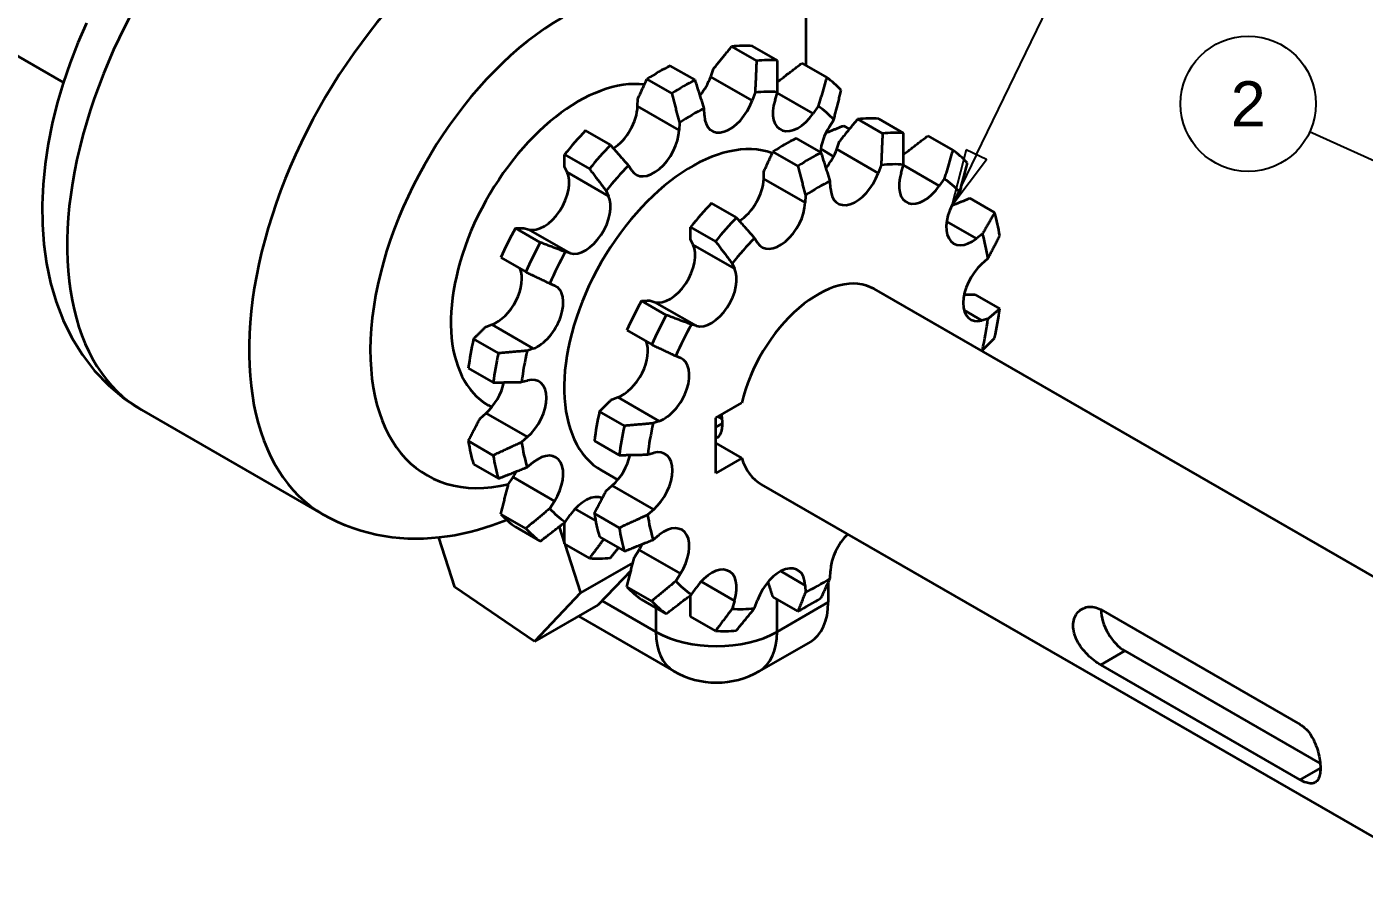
# Paper-space layout 'Intermittent Roller Sub Assy. of Washer' of a CAD drawing. Header units: millimetres. Extents: x -10 to 420, y -10 to 297.
# Drawn here: x 299.2 to 358.5, y 94.2 to 131.9 of the extents above; entities that cross this region are included whole.
import ezdxf

# ---------------------------------------------------------------- set-up
doc = ezdxf.new("R2010")
doc.units = ezdxf.units.MM
for name, color, linetype, lineweight in [('Leader Lines', 5, 'Continuous', 25), ('Tangent Edges', 7, 'Continuous', 50), ('Visible Edges', 7, 'Continuous', 50)]:
    doc.layers.add(name, color=color, linetype=linetype, lineweight=lineweight)
doc.styles.add('Text Style29', font='ARIAL.TTF')

# ---------------------------------------------------------------- blocks, each defined once
blk = doc.blocks.new('2dTransSymbol34')
at = {"color": 179}
blk.add_solid([(385.069, 120.199), (387.552, 119.618), (385.484, 121.109), (385.069, 120.199)], dxfattribs=at)
at = {"layer": 'Leader Lines', "color": 179, "linetype": 'Continuous', "lineweight": 25, "true_color": 0x262659}
for p, q in [((385.277, 120.654), (360.686, 131.854)), ((385.484, 121.109), (385.069, 120.199)), ((387.552, 119.618), (385.484, 121.109)), ((385.277, 120.654), (387.552, 119.618)), ((385.069, 120.199), (387.552, 119.618))]:
    blk.add_line(p, q, dxfattribs=at)
blk.add_lwpolyline([(385.069, 120.199), (387.552, 119.618), (385.484, 121.109), (385.069, 120.199)], dxfattribs=at)
blk.add_circle((357.967, 133.092), 3, dxfattribs=at)
at = {"layer": 'Leader Lines', "color": 18, "linetype": 'Continuous', "lineweight": 25, "true_color": 0x000000, "insert": (357.19, 132.089), "char_height": 2, "attachment_point": 7, "style": 'Text Style29'}
blk.add_mtext('2', dxfattribs=at)
blk = doc.blocks.new('2dTransSymbol35')
at = {"color": 179}
blk.add_solid([(345.474, 131.057), (344.836, 128.589), (346.374, 130.622), (345.474, 131.057)], dxfattribs=at)
at = {"layer": 'Leader Lines', "color": 179, "linetype": 'Continuous', "lineweight": 25, "true_color": 0x262659}
for p, q in [((345.924, 130.84), (357.97, 155.756)), ((345.474, 131.057), (344.836, 128.589)), ((346.374, 130.622), (345.474, 131.057)), ((345.924, 130.84), (344.836, 128.589)), ((344.836, 128.589), (346.374, 130.622))]:
    blk.add_line(p, q, dxfattribs=at)
blk.add_lwpolyline([(345.474, 131.057), (344.836, 128.589), (346.374, 130.622), (345.474, 131.057)], dxfattribs=at)
blk.add_circle((359.271, 158.447), 3, dxfattribs=at)
at = {"layer": 'Leader Lines', "color": 18, "linetype": 'Continuous', "lineweight": 25, "true_color": 0x000000, "insert": (358.495, 157.443), "char_height": 2, "attachment_point": 7, "style": 'Text Style29'}
blk.add_mtext('3', dxfattribs=at)

psp = doc.layouts.new('Intermittent Roller Sub Assy. of Washer')

# ---------------------------------------------------------------- linework, layer by layer
at = {"layer": 'Tangent Edges', "color": 179, "linetype": 'Continuous', "lineweight": 35, "true_color": 0x262659}
for p, q in [((330.462, 131.021), (331.565, 130.385)), ((332.496, 130.403), (331.393, 131.038)), ((328.845, 129.537), (327.742, 130.172)), ((329.533, 129.683), (329.662, 130.039)), ((333.574, 130.283), (334.677, 129.648)), ((326.708, 129.577), (327.811, 128.941)), ((326.296, 128.376), (326.306, 128.701)), ((331.501, 128.98), (331.372, 128.624)), ((332.384, 128.644), (332.495, 128.999)), ((329.258, 127.965), (329.247, 128.277)), ((334.302, 128.374), (334.08, 128.057)), ((328.144, 127.642), (328.134, 127.318)), ((334.78, 127.444), (334.989, 127.773)), ((335.429, 127.511), (335.688, 127.362)), ((336.048, 127.804), (337.151, 127.168)), ((338.083, 127.186), (336.98, 127.821)), ((325.092, 126.658), (323.988, 127.293)), ((334.431, 126.32), (333.328, 126.955)), ((339.161, 127.066), (340.264, 126.431)), ((332.294, 126.36), (333.397, 125.725)), ((335.12, 126.466), (335.248, 126.822)), ((323.057, 126.238), (324.16, 125.602)), ((323.169, 125.454), (323.059, 125.683)), ((326.02, 125.542), (325.891, 125.75)), ((337.087, 125.763), (336.958, 125.408)), ((337.971, 125.427), (338.081, 125.782)), ((331.882, 125.16), (331.892, 125.484)), ((339.888, 125.157), (339.666, 124.84)), ((324.897, 124.624), (325.007, 124.396)), ((334.844, 124.748), (334.834, 125.06)), ((340.367, 124.228), (340.575, 124.556)), ((330.678, 123.441), (329.575, 124.076)), ((333.731, 124.425), (333.72, 124.101)), ((321.979, 122.336), (320.876, 122.971)), ((321.252, 122.976), (321.474, 122.915)), ((328.643, 123.021), (329.746, 122.386)), ((341.578, 122.726), (341.308, 122.51)), ((328.755, 122.237), (328.645, 122.466)), ((331.606, 122.325), (331.477, 122.533)), ((320.231, 121.665), (321.334, 121.03)), ((323.312, 121.856), (323.09, 121.917)), ((341.558, 121.388), (341.824, 121.624)), ((330.483, 121.407), (330.594, 121.179)), ((322.403, 120.524), (322.611, 120.437)), ((327.565, 119.119), (326.462, 119.754)), ((326.838, 119.759), (327.06, 119.698)), ((341.246, 120.036), (342.349, 119.401)), ((319.561, 118.598), (319.832, 118.695)), ((328.898, 118.639), (328.676, 118.701)), ((341.824, 118.951), (341.558, 118.881)), ((320.124, 117.427), (319.021, 118.062)), ((325.817, 118.448), (326.92, 117.813)), ((321.67, 117.636), (321.4, 117.539)), ((341.52, 117.546), (341.578, 117.567)), ((327.989, 117.307), (328.198, 117.22)), ((318.791, 116.764), (319.894, 116.129)), ((321.154, 116.154), (321.42, 116.225)), ((325.147, 115.381), (325.418, 115.478)), ((304.311, 114.914), (312.372, 110.272)), ((319.316, 114.541), (319.582, 114.777)), ((325.71, 114.21), (324.607, 114.845)), ((327.257, 114.419), (326.986, 114.322)), ((319.894, 112.903), (318.791, 113.539)), ((321.42, 113.718), (321.154, 113.482)), ((324.377, 113.547), (325.48, 112.912)), ((326.74, 112.938), (327.007, 113.008)), ((319.021, 112.506), (320.124, 111.87)), ((321.4, 112.38), (321.67, 112.595)), ((320.564, 111.609), (320.773, 111.937)), ((324.902, 111.324), (325.168, 111.56)), ((322.611, 110.878), (322.403, 110.55)), ((321.334, 109.662), (320.231, 110.297)), ((323.09, 109.949), (323.312, 110.266)), ((325.48, 109.687), (324.377, 110.322)), ((327.007, 110.501), (326.74, 110.265)), ((320.876, 109.733), (321.979, 109.098)), ((324.607, 109.289), (325.71, 108.654)), ((326.986, 109.163), (327.257, 109.379)), ((324.16, 108.343), (323.057, 108.978)), ((326.15, 108.392), (326.359, 108.72)), ((328.198, 107.661), (327.989, 107.333)), ((334.834, 107.464), (334.844, 107.788)), ((326.92, 106.445), (325.817, 107.08)), ((328.676, 106.732), (328.898, 107.049)), ((333.72, 107.141), (333.731, 106.829)), ((334.742, 107.264), (334.742, 106.389)), ((326.462, 106.516), (327.565, 105.881)), ((330.594, 106.462), (330.483, 106.107)), ((331.477, 106.126), (331.606, 106.481)), ((333.397, 105.992), (332.294, 106.628)), ((323.673, 105.772), (327.896, 103.34)), ((329.746, 105.126), (328.643, 105.761)), ((333.951, 104.643), (331.688, 103.34)), ((347.894, 104.233), (356.547, 99.25)), ((355.658, 98.524), (346.819, 103.614))]:
    psp.add_line(p, q, dxfattribs=at).dxf.unprotected_set("ltscale", 0)
at = {"layer": 'Tangent Edges', "color": 179, "linetype": 'Continuous', "lineweight": 35, "true_color": 0x1a1a3e}
for p, q in [((331.372, 128.624), (329.533, 129.683)), ((334.08, 128.057), (332.487, 128.974)), ((328.134, 127.318), (326.296, 128.376)), ((334.982, 126.153), (334.409, 126.483)), ((336.958, 125.408), (335.12, 126.466)), ((339.666, 124.84), (338.073, 125.757)), ((325.007, 124.396), (323.169, 125.454)), ((333.72, 124.101), (331.882, 125.16)), ((323.312, 121.856), (321.474, 122.915)), ((341.308, 122.51), (339.995, 123.266)), ((330.594, 121.179), (328.755, 122.237)), ((328.898, 118.639), (327.06, 119.698)), ((341.558, 118.881), (340.765, 119.337)), ((321.67, 117.636), (319.832, 118.695)), ((327.257, 114.419), (325.418, 115.478)), ((321.42, 113.718), (319.582, 114.777)), ((329.757, 114.148), (330.039, 114.311)), ((322.611, 110.878), (320.773, 111.937)), ((327.007, 110.501), (325.168, 111.56)), ((324.431, 110.011), (323.526, 110.532)), ((328.198, 107.661), (326.359, 108.72)), ((330.594, 106.462), (329.112, 107.315)), ((333.72, 107.141), (332.636, 107.765)), ((327.105, 105.086), (324.721, 106.459)), ((327.105, 106.146), (327.105, 105.086)), ((332.479, 105.086), (332.479, 106.521)), ((334.742, 106.389), (332.479, 105.086)), ((346.819, 103.614), (347.894, 104.233)), ((355.658, 98.524), (356.556, 99.041))]:
    psp.add_line(p, q, dxfattribs=at).dxf.unprotected_set("ltscale", 0)
at = {"layer": 'Tangent Edges', "color": 179, "linetype": 'Continuous', "lineweight": 35, "true_color": 0x262659}
for points in [[(301.872, 132.052), (301.49, 131.178), (301.146, 130.294), (300.84, 129.403), (300.574, 128.506), (300.35, 127.606), (300.169, 126.706), (300.033, 125.807), (299.943, 124.911), (299.902, 124.021), (299.912, 123.137), (299.975, 122.262), (300.095, 121.398), (300.275, 120.546), (300.52, 119.711), (300.834, 118.897), (301.222, 118.109), (301.686, 117.355), (302.23, 116.647), (302.854, 115.996), (303.55, 115.414), (304.311, 114.914)], [(329.662, 130.039), (329.694, 130.078), (329.725, 130.117), (329.757, 130.156), (329.789, 130.195), (329.821, 130.234), (329.854, 130.274), (329.886, 130.314), (329.919, 130.354), (329.951, 130.394), (329.984, 130.434), (330.017, 130.475), (330.051, 130.516), (330.084, 130.557), (330.117, 130.598), (330.151, 130.639), (330.185, 130.681), (330.219, 130.723), (330.253, 130.765), (330.288, 130.807), (330.322, 130.849), (330.357, 130.892), (330.392, 130.934), (330.427, 130.977), (330.462, 131.021)], [(331.565, 130.385), (331.562, 130.323), (331.559, 130.262), (331.556, 130.201), (331.554, 130.14), (331.551, 130.079), (331.548, 130.019), (331.545, 129.959), (331.543, 129.899), (331.54, 129.839), (331.537, 129.78), (331.535, 129.721), (331.532, 129.663), (331.529, 129.604), (331.527, 129.546), (331.524, 129.488), (331.521, 129.431), (331.519, 129.374), (331.516, 129.317), (331.514, 129.26), (331.511, 129.203), (331.508, 129.147), (331.506, 129.091), (331.503, 129.036), (331.501, 128.98)], [(332.495, 128.999), (332.495, 129.055), (332.495, 129.11), (332.495, 129.166), (332.495, 129.222), (332.495, 129.279), (332.495, 129.335), (332.495, 129.392), (332.495, 129.45), (332.495, 129.507), (332.495, 129.565), (332.495, 129.623), (332.496, 129.681), (332.496, 129.74), (332.496, 129.799), (332.496, 129.858), (332.496, 129.917), (332.496, 129.977), (332.496, 130.037), (332.496, 130.097), (332.496, 130.158), (332.496, 130.219), (332.496, 130.28), (332.496, 130.341), (332.496, 130.403)], [(332.495, 129.457), (332.538, 129.49), (332.581, 129.522), (332.624, 129.555), (332.667, 129.589), (332.71, 129.622), (332.754, 129.655), (332.798, 129.689), (332.842, 129.722), (332.886, 129.756), (332.93, 129.79), (332.975, 129.824), (333.02, 129.859), (333.065, 129.893), (333.11, 129.928), (333.156, 129.963), (333.201, 129.998), (333.247, 130.033), (333.293, 130.068), (333.34, 130.104), (333.386, 130.139), (333.433, 130.175), (333.48, 130.211), (333.527, 130.247), (333.574, 130.283)], [(326.306, 128.701), (326.322, 128.735), (326.338, 128.77), (326.354, 128.805), (326.37, 128.84), (326.386, 128.875), (326.402, 128.911), (326.418, 128.946), (326.435, 128.982), (326.451, 129.018), (326.468, 129.054), (326.485, 129.09), (326.501, 129.126), (326.518, 129.163), (326.535, 129.2), (326.552, 129.236), (326.569, 129.274), (326.586, 129.311), (326.603, 129.348), (326.62, 129.386), (326.638, 129.424), (326.655, 129.462), (326.673, 129.5), (326.69, 129.538), (326.708, 129.577)], [(329.247, 128.277), (329.232, 128.327), (329.216, 128.377), (329.2, 128.427), (329.184, 128.477), (329.167, 128.528), (329.151, 128.579), (329.135, 128.63), (329.118, 128.681), (329.102, 128.733), (329.085, 128.785), (329.069, 128.837), (329.052, 128.889), (329.035, 128.942), (329.018, 128.994), (329.002, 129.048), (328.984, 129.101), (328.967, 129.154), (328.95, 129.208), (328.933, 129.262), (328.916, 129.317), (328.898, 129.371), (328.881, 129.426), (328.863, 129.481), (328.845, 129.537)], [(334.677, 129.648), (334.661, 129.592), (334.644, 129.536), (334.628, 129.481), (334.612, 129.425), (334.596, 129.37), (334.579, 129.316), (334.563, 129.261), (334.547, 129.207), (334.532, 129.153), (334.516, 129.099), (334.5, 129.046), (334.484, 128.993), (334.469, 128.94), (334.453, 128.887), (334.438, 128.835), (334.422, 128.782), (334.407, 128.731), (334.392, 128.679), (334.376, 128.627), (334.361, 128.576), (334.346, 128.525), (334.331, 128.474), (334.316, 128.424), (334.302, 128.374)], [(327.811, 128.941), (327.826, 128.884), (327.84, 128.827), (327.855, 128.771), (327.869, 128.714), (327.884, 128.658), (327.898, 128.602), (327.912, 128.547), (327.927, 128.492), (327.941, 128.437), (327.955, 128.382), (327.969, 128.327), (327.983, 128.273), (327.996, 128.219), (328.01, 128.166), (328.024, 128.112), (328.038, 128.059), (328.051, 128.006), (328.065, 127.953), (328.078, 127.901), (328.091, 127.848), (328.105, 127.797), (328.118, 127.745), (328.131, 127.693), (328.144, 127.642)], [(334.989, 127.773), (335.002, 127.824), (335.016, 127.876), (335.029, 127.929), (335.042, 127.981), (335.056, 128.034), (335.069, 128.087), (335.083, 128.14), (335.096, 128.193), (335.11, 128.247), (335.123, 128.301), (335.137, 128.355), (335.151, 128.41), (335.165, 128.465), (335.179, 128.52), (335.193, 128.575), (335.207, 128.631), (335.221, 128.686), (335.235, 128.742), (335.25, 128.799), (335.264, 128.855), (335.278, 128.912), (335.293, 128.969), (335.308, 129.027), (335.322, 129.085)], [(334.64, 127.195), (334.671, 127.208), (334.703, 127.221), (334.735, 127.234), (334.767, 127.247), (334.8, 127.259), (334.832, 127.272), (334.864, 127.285), (334.897, 127.298), (334.929, 127.311), (334.962, 127.324), (334.995, 127.337), (335.028, 127.351), (335.061, 127.364), (335.094, 127.377), (335.127, 127.39), (335.16, 127.403), (335.193, 127.417), (335.227, 127.43), (335.26, 127.443), (335.294, 127.457), (335.328, 127.47), (335.361, 127.484), (335.395, 127.497), (335.429, 127.511)], [(335.248, 126.822), (335.28, 126.861), (335.312, 126.9), (335.343, 126.939), (335.375, 126.978), (335.408, 127.018), (335.44, 127.057), (335.472, 127.097), (335.505, 127.137), (335.538, 127.177), (335.57, 127.218), (335.604, 127.258), (335.637, 127.299), (335.67, 127.34), (335.704, 127.381), (335.737, 127.422), (335.771, 127.464), (335.805, 127.506), (335.839, 127.548), (335.874, 127.59), (335.908, 127.632), (335.943, 127.675), (335.978, 127.718), (336.013, 127.761), (336.048, 127.804)], [(337.151, 127.168), (337.148, 127.107), (337.145, 127.045), (337.143, 126.984), (337.14, 126.923), (337.137, 126.862), (337.134, 126.802), (337.132, 126.742), (337.129, 126.682), (337.126, 126.623), (337.123, 126.563), (337.121, 126.505), (337.118, 126.446), (337.115, 126.388), (337.113, 126.329), (337.11, 126.272), (337.108, 126.214), (337.105, 126.157), (337.102, 126.1), (337.1, 126.043), (337.097, 125.987), (337.095, 125.93), (337.092, 125.874), (337.089, 125.819), (337.087, 125.763)], [(338.081, 125.782), (338.081, 125.838), (338.081, 125.893), (338.081, 125.949), (338.081, 126.005), (338.081, 126.062), (338.081, 126.118), (338.081, 126.175), (338.081, 126.233), (338.081, 126.29), (338.082, 126.348), (338.082, 126.406), (338.082, 126.464), (338.082, 126.523), (338.082, 126.582), (338.082, 126.641), (338.082, 126.7), (338.082, 126.76), (338.082, 126.82), (338.082, 126.88), (338.082, 126.941), (338.082, 127.002), (338.082, 127.063), (338.083, 127.124), (338.083, 127.186)], [(338.081, 126.24), (338.124, 126.273), (338.167, 126.306), (338.21, 126.339), (338.253, 126.372), (338.297, 126.405), (338.34, 126.438), (338.384, 126.472), (338.428, 126.506), (338.472, 126.539), (338.517, 126.573), (338.561, 126.608), (338.606, 126.642), (338.651, 126.676), (338.696, 126.711), (338.742, 126.746), (338.787, 126.781), (338.833, 126.816), (338.879, 126.851), (338.926, 126.887), (338.972, 126.922), (339.019, 126.958), (339.066, 126.994), (339.113, 127.03), (339.161, 127.066)], [(325.891, 125.75), (325.86, 125.786), (325.828, 125.822), (325.796, 125.858), (325.764, 125.894), (325.732, 125.931), (325.7, 125.967), (325.667, 126.004), (325.635, 126.041), (325.602, 126.078), (325.569, 126.116), (325.536, 126.153), (325.503, 126.191), (325.469, 126.229), (325.436, 126.267), (325.402, 126.305), (325.368, 126.343), (325.334, 126.382), (325.3, 126.421), (325.266, 126.46), (325.231, 126.499), (325.197, 126.538), (325.162, 126.578), (325.127, 126.618), (325.092, 126.658)], [(331.892, 125.484), (331.908, 125.518), (331.924, 125.553), (331.94, 125.588), (331.956, 125.623), (331.972, 125.658), (331.988, 125.694), (332.005, 125.729), (332.021, 125.765), (332.038, 125.801), (332.054, 125.837), (332.071, 125.873), (332.087, 125.909), (332.104, 125.946), (332.121, 125.983), (332.138, 126.02), (332.155, 126.057), (332.172, 126.094), (332.189, 126.131), (332.207, 126.169), (332.224, 126.207), (332.241, 126.245), (332.259, 126.283), (332.277, 126.321), (332.294, 126.36)], [(334.834, 125.06), (334.818, 125.11), (334.802, 125.16), (334.786, 125.21), (334.77, 125.261), (334.754, 125.311), (334.737, 125.362), (334.721, 125.413), (334.705, 125.464), (334.688, 125.516), (334.672, 125.568), (334.655, 125.62), (334.638, 125.672), (334.621, 125.725), (334.605, 125.778), (334.588, 125.831), (334.571, 125.884), (334.554, 125.938), (334.536, 125.991), (334.519, 126.046), (334.502, 126.1), (334.484, 126.155), (334.467, 126.209), (334.449, 126.265), (334.431, 126.32)], [(340.264, 126.431), (340.247, 126.375), (340.231, 126.319), (340.214, 126.264), (340.198, 126.209), (340.182, 126.154), (340.166, 126.099), (340.15, 126.044), (340.134, 125.99), (340.118, 125.936), (340.102, 125.882), (340.086, 125.829), (340.07, 125.776), (340.055, 125.723), (340.039, 125.67), (340.024, 125.618), (340.008, 125.566), (339.993, 125.514), (339.978, 125.462), (339.963, 125.411), (339.947, 125.359), (339.932, 125.308), (339.917, 125.258), (339.903, 125.207), (339.888, 125.157)], [(323.059, 125.683), (323.059, 125.705), (323.059, 125.727), (323.059, 125.749), (323.058, 125.771), (323.058, 125.793), (323.058, 125.816), (323.058, 125.838), (323.058, 125.861), (323.058, 125.884), (323.058, 125.906), (323.058, 125.929), (323.058, 125.952), (323.058, 125.976), (323.058, 125.999), (323.058, 126.022), (323.057, 126.046), (323.057, 126.069), (323.057, 126.093), (323.057, 126.117), (323.057, 126.141), (323.057, 126.165), (323.057, 126.189), (323.057, 126.213), (323.057, 126.238)], [(333.397, 125.725), (333.412, 125.667), (333.427, 125.611), (333.441, 125.554), (333.456, 125.498), (333.47, 125.441), (333.484, 125.386), (333.499, 125.33), (333.513, 125.275), (333.527, 125.22), (333.541, 125.165), (333.555, 125.111), (333.569, 125.056), (333.583, 125.002), (333.596, 124.949), (333.61, 124.895), (333.624, 124.842), (333.637, 124.789), (333.651, 124.736), (333.664, 124.684), (333.678, 124.632), (333.691, 124.58), (333.704, 124.528), (333.717, 124.476), (333.731, 124.425)], [(340.575, 124.556), (340.589, 124.607), (340.602, 124.659), (340.615, 124.712), (340.628, 124.764), (340.642, 124.817), (340.655, 124.87), (340.669, 124.923), (340.682, 124.977), (340.696, 125.03), (340.71, 125.084), (340.723, 125.139), (340.737, 125.193), (340.751, 125.248), (340.765, 125.303), (340.779, 125.358), (340.793, 125.414), (340.807, 125.469), (340.822, 125.526), (340.836, 125.582), (340.85, 125.639), (340.865, 125.695), (340.879, 125.753), (340.894, 125.81), (340.908, 125.868)], [(324.16, 125.602), (324.192, 125.559), (324.225, 125.517), (324.257, 125.474), (324.289, 125.431), (324.321, 125.389), (324.352, 125.347), (324.384, 125.305), (324.415, 125.264), (324.446, 125.222), (324.477, 125.181), (324.508, 125.14), (324.539, 125.099), (324.57, 125.059), (324.6, 125.018), (324.631, 124.978), (324.661, 124.938), (324.691, 124.898), (324.721, 124.858), (324.75, 124.819), (324.78, 124.78), (324.81, 124.74), (324.839, 124.701), (324.868, 124.663), (324.897, 124.624)], [(331.477, 122.533), (331.446, 122.569), (331.414, 122.605), (331.382, 122.641), (331.35, 122.677), (331.318, 122.714), (331.286, 122.75), (331.253, 122.787), (331.221, 122.824), (331.188, 122.861), (331.155, 122.899), (331.122, 122.936), (331.089, 122.974), (331.056, 123.012), (331.022, 123.05), (330.988, 123.088), (330.954, 123.127), (330.92, 123.165), (330.886, 123.204), (330.852, 123.243), (330.817, 123.282), (330.783, 123.321), (330.748, 123.361), (330.713, 123.401), (330.678, 123.441)], [(320.876, 122.971), (320.892, 122.971), (320.909, 122.971), (320.925, 122.971), (320.942, 122.972), (320.958, 122.972), (320.974, 122.972), (320.99, 122.972), (321.006, 122.973), (321.022, 122.973), (321.038, 122.973), (321.053, 122.973), (321.069, 122.974), (321.085, 122.974), (321.1, 122.974), (321.116, 122.974), (321.131, 122.974), (321.146, 122.975), (321.162, 122.975), (321.177, 122.975), (321.192, 122.975), (321.207, 122.976), (321.222, 122.976), (321.237, 122.976), (321.252, 122.976)], [(328.645, 122.466), (328.645, 122.488), (328.645, 122.51), (328.645, 122.532), (328.645, 122.554), (328.645, 122.576), (328.644, 122.599), (328.644, 122.621), (328.644, 122.644), (328.644, 122.667), (328.644, 122.69), (328.644, 122.712), (328.644, 122.736), (328.644, 122.759), (328.644, 122.782), (328.644, 122.805), (328.644, 122.829), (328.644, 122.852), (328.643, 122.876), (328.643, 122.9), (328.643, 122.924), (328.643, 122.948), (328.643, 122.972), (328.643, 122.996), (328.643, 123.021)], [(323.09, 121.917), (323.046, 121.934), (323.002, 121.951), (322.958, 121.967), (322.914, 121.984), (322.869, 122.001), (322.824, 122.018), (322.779, 122.035), (322.734, 122.052), (322.688, 122.069), (322.643, 122.086), (322.597, 122.103), (322.55, 122.121), (322.504, 122.138), (322.458, 122.156), (322.411, 122.173), (322.364, 122.191), (322.316, 122.209), (322.269, 122.226), (322.221, 122.244), (322.173, 122.262), (322.125, 122.281), (322.077, 122.299), (322.028, 122.317), (321.979, 122.336)], [(329.746, 122.386), (329.779, 122.343), (329.811, 122.3), (329.843, 122.257), (329.875, 122.215), (329.907, 122.172), (329.938, 122.13), (329.97, 122.089), (330.001, 122.047), (330.033, 122.006), (330.064, 121.964), (330.095, 121.923), (330.125, 121.882), (330.156, 121.842), (330.186, 121.801), (330.217, 121.761), (330.247, 121.721), (330.277, 121.681), (330.307, 121.642), (330.337, 121.602), (330.366, 121.563), (330.396, 121.524), (330.425, 121.485), (330.454, 121.446), (330.483, 121.407)], [(341.824, 121.624), (341.844, 121.663), (341.865, 121.703), (341.886, 121.743), (341.907, 121.783), (341.928, 121.823), (341.95, 121.864), (341.971, 121.904), (341.992, 121.945), (342.014, 121.986), (342.035, 122.027), (342.057, 122.069), (342.079, 122.11), (342.101, 122.152), (342.123, 122.194), (342.145, 122.237), (342.167, 122.279), (342.189, 122.322), (342.212, 122.364), (342.234, 122.408), (342.257, 122.451), (342.28, 122.494), (342.303, 122.538), (342.326, 122.582), (342.349, 122.626)], [(321.334, 121.03), (321.381, 121.007), (321.428, 120.985), (321.475, 120.963), (321.521, 120.941), (321.567, 120.919), (321.613, 120.898), (321.659, 120.876), (321.704, 120.855), (321.749, 120.833), (321.794, 120.812), (321.839, 120.791), (321.884, 120.77), (321.928, 120.749), (321.972, 120.728), (322.016, 120.707), (322.06, 120.686), (322.103, 120.666), (322.147, 120.645), (322.19, 120.625), (322.233, 120.605), (322.276, 120.584), (322.318, 120.564), (322.36, 120.544), (322.403, 120.524)], [(326.462, 119.754), (326.479, 119.754), (326.495, 119.754), (326.511, 119.755), (326.528, 119.755), (326.544, 119.755), (326.56, 119.755), (326.576, 119.756), (326.592, 119.756), (326.608, 119.756), (326.624, 119.756), (326.64, 119.757), (326.655, 119.757), (326.671, 119.757), (326.686, 119.757), (326.702, 119.757), (326.717, 119.758), (326.733, 119.758), (326.748, 119.758), (326.763, 119.758), (326.778, 119.759), (326.793, 119.759), (326.808, 119.759), (326.823, 119.759), (326.838, 119.759)], [(340.767, 120.026), (340.786, 120.026), (340.806, 120.027), (340.825, 120.027), (340.845, 120.028), (340.865, 120.028), (340.884, 120.029), (340.904, 120.029), (340.924, 120.029), (340.944, 120.03), (340.964, 120.03), (340.984, 120.031), (341.004, 120.031), (341.024, 120.031), (341.044, 120.032), (341.064, 120.032), (341.084, 120.033), (341.104, 120.033), (341.124, 120.033), (341.144, 120.034), (341.164, 120.034), (341.185, 120.035), (341.205, 120.035), (341.225, 120.035), (341.246, 120.036)], [(342.349, 119.401), (342.326, 119.381), (342.303, 119.361), (342.28, 119.342), (342.257, 119.322), (342.234, 119.303), (342.212, 119.283), (342.189, 119.264), (342.167, 119.245), (342.145, 119.226), (342.123, 119.207), (342.101, 119.188), (342.079, 119.17), (342.057, 119.151), (342.035, 119.132), (342.014, 119.114), (341.992, 119.095), (341.971, 119.077), (341.95, 119.059), (341.928, 119.041), (341.907, 119.023), (341.886, 119.005), (341.865, 118.987), (341.844, 118.969), (341.824, 118.951)], [(319.021, 118.062), (319.045, 118.086), (319.068, 118.109), (319.092, 118.132), (319.115, 118.156), (319.139, 118.179), (319.162, 118.202), (319.185, 118.225), (319.208, 118.247), (319.231, 118.27), (319.253, 118.293), (319.276, 118.315), (319.299, 118.338), (319.321, 118.36), (319.343, 118.382), (319.366, 118.404), (319.388, 118.426), (319.41, 118.448), (319.432, 118.47), (319.454, 118.491), (319.475, 118.513), (319.497, 118.534), (319.518, 118.556), (319.54, 118.577), (319.561, 118.598)], [(328.676, 118.701), (328.633, 118.717), (328.589, 118.734), (328.544, 118.75), (328.5, 118.767), (328.455, 118.784), (328.41, 118.801), (328.365, 118.818), (328.32, 118.835), (328.274, 118.852), (328.229, 118.869), (328.183, 118.886), (328.137, 118.904), (328.09, 118.921), (328.044, 118.939), (327.997, 118.956), (327.95, 118.974), (327.903, 118.992), (327.855, 119.01), (327.807, 119.028), (327.759, 119.046), (327.711, 119.064), (327.663, 119.082), (327.614, 119.1), (327.565, 119.119)], [(341.578, 117.567), (341.6, 117.588), (341.621, 117.609), (341.643, 117.63), (341.664, 117.652), (341.686, 117.673), (341.708, 117.695), (341.73, 117.717), (341.752, 117.739), (341.774, 117.76), (341.796, 117.783), (341.818, 117.805), (341.841, 117.827), (341.863, 117.849), (341.886, 117.872), (341.909, 117.894), (341.932, 117.917), (341.955, 117.94), (341.978, 117.963), (342.001, 117.986), (342.024, 118.009), (342.048, 118.032), (342.071, 118.056), (342.095, 118.079), (342.119, 118.103)], [(321.4, 117.539), (321.349, 117.535), (321.299, 117.53), (321.248, 117.526), (321.197, 117.521), (321.146, 117.517), (321.094, 117.512), (321.042, 117.508), (320.99, 117.503), (320.938, 117.499), (320.886, 117.494), (320.833, 117.489), (320.78, 117.485), (320.727, 117.48), (320.673, 117.475), (320.62, 117.47), (320.566, 117.466), (320.511, 117.461), (320.457, 117.456), (320.402, 117.451), (320.347, 117.446), (320.292, 117.441), (320.236, 117.437), (320.18, 117.432), (320.124, 117.427)], [(326.92, 117.813), (326.967, 117.791), (327.014, 117.768), (327.061, 117.746), (327.107, 117.724), (327.153, 117.703), (327.199, 117.681), (327.245, 117.659), (327.29, 117.638), (327.335, 117.616), (327.38, 117.595), (327.425, 117.574), (327.47, 117.553), (327.514, 117.532), (327.558, 117.511), (327.602, 117.49), (327.646, 117.47), (327.69, 117.449), (327.733, 117.428), (327.776, 117.408), (327.819, 117.388), (327.862, 117.368), (327.904, 117.347), (327.947, 117.327), (327.989, 117.307)], [(319.894, 116.129), (319.949, 116.13), (320.005, 116.131), (320.059, 116.132), (320.114, 116.133), (320.169, 116.134), (320.223, 116.135), (320.277, 116.137), (320.33, 116.138), (320.383, 116.139), (320.437, 116.14), (320.489, 116.141), (320.542, 116.142), (320.594, 116.143), (320.646, 116.144), (320.698, 116.145), (320.75, 116.146), (320.801, 116.147), (320.852, 116.148), (320.903, 116.149), (320.954, 116.15), (321.004, 116.151), (321.055, 116.152), (321.105, 116.153), (321.154, 116.154)], [(324.607, 114.845), (324.631, 114.869), (324.654, 114.892), (324.678, 114.916), (324.701, 114.939), (324.725, 114.962), (324.748, 114.985), (324.771, 115.008), (324.794, 115.031), (324.817, 115.053), (324.84, 115.076), (324.862, 115.098), (324.885, 115.121), (324.907, 115.143), (324.93, 115.165), (324.952, 115.187), (324.974, 115.209), (324.996, 115.231), (325.018, 115.253), (325.04, 115.274), (325.061, 115.296), (325.083, 115.317), (325.105, 115.339), (325.126, 115.36), (325.147, 115.381)], [(318.791, 113.539), (318.814, 113.583), (318.837, 113.627), (318.86, 113.67), (318.882, 113.714), (318.905, 113.757), (318.928, 113.8), (318.95, 113.843), (318.972, 113.886), (318.995, 113.928), (319.017, 113.97), (319.039, 114.012), (319.061, 114.054), (319.082, 114.096), (319.104, 114.137), (319.126, 114.178), (319.147, 114.219), (319.169, 114.26), (319.19, 114.301), (319.211, 114.341), (319.232, 114.382), (319.253, 114.422), (319.274, 114.462), (319.295, 114.501), (319.316, 114.541)], [(330.007, 114.709), (330.009, 114.691), (330.012, 114.674), (330.014, 114.656), (330.017, 114.639), (330.019, 114.622), (330.021, 114.604), (330.023, 114.587), (330.025, 114.57), (330.027, 114.553), (330.028, 114.537), (330.03, 114.52), (330.031, 114.503), (330.033, 114.487), (330.034, 114.471), (330.035, 114.454), (330.036, 114.438), (330.037, 114.423), (330.037, 114.407), (330.038, 114.391), (330.039, 114.376), (330.039, 114.361), (330.039, 114.345), (330.039, 114.33), (330.039, 114.316)], [(326.986, 114.322), (326.936, 114.318), (326.885, 114.314), (326.834, 114.309), (326.783, 114.305), (326.732, 114.3), (326.68, 114.295), (326.629, 114.291), (326.577, 114.286), (326.524, 114.282), (326.472, 114.277), (326.419, 114.272), (326.366, 114.268), (326.313, 114.263), (326.259, 114.258), (326.206, 114.254), (326.152, 114.249), (326.097, 114.244), (326.043, 114.239), (325.988, 114.234), (325.933, 114.23), (325.878, 114.225), (325.822, 114.22), (325.766, 114.215), (325.71, 114.21)], [(321.154, 113.482), (321.105, 113.459), (321.055, 113.437), (321.004, 113.413), (320.954, 113.39), (320.903, 113.367), (320.852, 113.344), (320.801, 113.32), (320.75, 113.297), (320.698, 113.273), (320.646, 113.249), (320.594, 113.225), (320.542, 113.201), (320.489, 113.177), (320.437, 113.153), (320.383, 113.128), (320.33, 113.104), (320.277, 113.079), (320.223, 113.054), (320.169, 113.03), (320.114, 113.005), (320.059, 112.979), (320.005, 112.954), (319.949, 112.929), (319.894, 112.903)], [(325.48, 112.912), (325.535, 112.913), (325.591, 112.914), (325.646, 112.915), (325.7, 112.916), (325.755, 112.917), (325.809, 112.919), (325.863, 112.92), (325.916, 112.921), (325.97, 112.922), (326.023, 112.923), (326.076, 112.924), (326.128, 112.925), (326.181, 112.926), (326.233, 112.927), (326.284, 112.928), (326.336, 112.929), (326.387, 112.93), (326.439, 112.931), (326.489, 112.932), (326.54, 112.934), (326.591, 112.935), (326.641, 112.936), (326.691, 112.937), (326.74, 112.938)], [(320.124, 111.87), (320.18, 111.893), (320.236, 111.915), (320.292, 111.937), (320.347, 111.959), (320.402, 111.981), (320.457, 112.003), (320.511, 112.025), (320.566, 112.047), (320.62, 112.068), (320.673, 112.09), (320.727, 112.111), (320.78, 112.133), (320.833, 112.154), (320.886, 112.175), (320.938, 112.196), (320.99, 112.217), (321.042, 112.237), (321.094, 112.258), (321.146, 112.279), (321.197, 112.299), (321.248, 112.32), (321.299, 112.34), (321.349, 112.36), (321.4, 112.38)], [(320.231, 110.297), (320.246, 110.354), (320.26, 110.412), (320.275, 110.469), (320.289, 110.526), (320.304, 110.583), (320.318, 110.639), (320.332, 110.695), (320.346, 110.751), (320.36, 110.806), (320.374, 110.862), (320.388, 110.917), (320.402, 110.972), (320.416, 111.026), (320.43, 111.08), (320.444, 111.134), (320.457, 111.188), (320.471, 111.241), (320.484, 111.295), (320.498, 111.348), (320.511, 111.4), (320.524, 111.453), (320.538, 111.505), (320.551, 111.557), (320.564, 111.609)], [(324.377, 110.322), (324.4, 110.366), (324.423, 110.41), (324.446, 110.453), (324.469, 110.497), (324.491, 110.54), (324.514, 110.583), (324.536, 110.626), (324.559, 110.669), (324.581, 110.711), (324.603, 110.753), (324.625, 110.795), (324.647, 110.837), (324.669, 110.879), (324.69, 110.92), (324.712, 110.962), (324.733, 111.003), (324.755, 111.043), (324.776, 111.084), (324.797, 111.125), (324.818, 111.165), (324.839, 111.205), (324.86, 111.245), (324.881, 111.285), (324.902, 111.324)], [(320.497, 110.036), (320.176, 109.91), (319.852, 109.793), (319.525, 109.685), (319.195, 109.588), (318.862, 109.5), (318.526, 109.423), (318.188, 109.356), (317.847, 109.301), (317.504, 109.257), (317.158, 109.226), (316.811, 109.207), (316.462, 109.201), (316.112, 109.209), (315.762, 109.23), (315.411, 109.266), (315.06, 109.317), (314.711, 109.382), (314.364, 109.463), (314.02, 109.559), (313.679, 109.671), (313.343, 109.799), (313.013, 109.941), (312.688, 110.099), (312.372, 110.272)], [(322.403, 110.55), (322.36, 110.515), (322.318, 110.48), (322.276, 110.444), (322.233, 110.409), (322.19, 110.373), (322.147, 110.337), (322.103, 110.301), (322.06, 110.265), (322.016, 110.229), (321.972, 110.192), (321.928, 110.155), (321.884, 110.118), (321.839, 110.081), (321.794, 110.044), (321.749, 110.007), (321.704, 109.969), (321.659, 109.931), (321.613, 109.893), (321.567, 109.855), (321.521, 109.817), (321.475, 109.778), (321.428, 109.74), (321.381, 109.701), (321.334, 109.662)], [(326.74, 110.265), (326.691, 110.243), (326.641, 110.22), (326.591, 110.197), (326.54, 110.173), (326.489, 110.15), (326.439, 110.127), (326.387, 110.103), (326.336, 110.08), (326.284, 110.056), (326.233, 110.032), (326.181, 110.008), (326.128, 109.984), (326.076, 109.96), (326.023, 109.936), (325.97, 109.911), (325.916, 109.887), (325.863, 109.862), (325.809, 109.838), (325.755, 109.813), (325.7, 109.788), (325.646, 109.763), (325.591, 109.737), (325.535, 109.712), (325.48, 109.687)], [(321.979, 109.098), (322.028, 109.136), (322.077, 109.173), (322.125, 109.21), (322.173, 109.247), (322.221, 109.283), (322.269, 109.32), (322.316, 109.356), (322.364, 109.393), (322.411, 109.429), (322.458, 109.464), (322.504, 109.5), (322.55, 109.536), (322.597, 109.571), (322.643, 109.606), (322.688, 109.641), (322.734, 109.676), (322.779, 109.711), (322.824, 109.745), (322.869, 109.78), (322.914, 109.814), (322.958, 109.848), (323.002, 109.882), (323.046, 109.916), (323.09, 109.949)], [(323.057, 108.978), (323.057, 109.019), (323.057, 109.06), (323.057, 109.101), (323.057, 109.141), (323.057, 109.181), (323.057, 109.222), (323.057, 109.262), (323.057, 109.302), (323.057, 109.342), (323.057, 109.381), (323.057, 109.421), (323.057, 109.46), (323.058, 109.5), (323.058, 109.539), (323.058, 109.578), (323.058, 109.617), (323.058, 109.656), (323.058, 109.695), (323.058, 109.733), (323.058, 109.772), (323.058, 109.81), (323.058, 109.848), (323.058, 109.886), (323.058, 109.924)], [(324.791, 109.183), (324.766, 109.149), (324.741, 109.116), (324.716, 109.082), (324.69, 109.048), (324.665, 109.014), (324.639, 108.98), (324.613, 108.946), (324.588, 108.912), (324.562, 108.877), (324.536, 108.843), (324.51, 108.808), (324.483, 108.773), (324.457, 108.738), (324.431, 108.703), (324.404, 108.668), (324.377, 108.632), (324.351, 108.596), (324.324, 108.561), (324.297, 108.525), (324.27, 108.489), (324.242, 108.453), (324.215, 108.416), (324.188, 108.38), (324.16, 108.343)], [(325.71, 108.654), (325.766, 108.676), (325.822, 108.698), (325.878, 108.721), (325.933, 108.743), (325.988, 108.765), (326.043, 108.787), (326.097, 108.808), (326.152, 108.83), (326.206, 108.852), (326.259, 108.873), (326.313, 108.894), (326.366, 108.916), (326.419, 108.937), (326.472, 108.958), (326.524, 108.979), (326.577, 109), (326.629, 109.021), (326.68, 109.041), (326.732, 109.062), (326.783, 109.082), (326.834, 109.103), (326.885, 109.123), (326.936, 109.143), (326.986, 109.163)], [(325.092, 108.361), (325.107, 108.38), (325.122, 108.399), (325.138, 108.417), (325.153, 108.436), (325.168, 108.455), (325.183, 108.473), (325.198, 108.492), (325.214, 108.511), (325.229, 108.529), (325.244, 108.548), (325.259, 108.566), (325.274, 108.584), (325.289, 108.603), (325.304, 108.621), (325.319, 108.64), (325.333, 108.658), (325.348, 108.676), (325.363, 108.694), (325.378, 108.712), (325.393, 108.73), (325.407, 108.749), (325.422, 108.767), (325.437, 108.785), (325.451, 108.803)], [(325.817, 107.08), (325.832, 107.138), (325.847, 107.195), (325.861, 107.252), (325.875, 107.309), (325.89, 107.366), (325.904, 107.422), (325.918, 107.478), (325.933, 107.534), (325.947, 107.59), (325.961, 107.645), (325.975, 107.7), (325.988, 107.755), (326.002, 107.809), (326.016, 107.863), (326.03, 107.917), (326.043, 107.971), (326.057, 108.025), (326.07, 108.078), (326.084, 108.131), (326.097, 108.184), (326.111, 108.236), (326.124, 108.288), (326.137, 108.34), (326.15, 108.392)], [(327.989, 107.333), (327.947, 107.298), (327.904, 107.263), (327.862, 107.228), (327.819, 107.192), (327.776, 107.156), (327.733, 107.12), (327.69, 107.084), (327.646, 107.048), (327.602, 107.012), (327.558, 106.975), (327.514, 106.939), (327.47, 106.902), (327.425, 106.865), (327.38, 106.827), (327.335, 106.79), (327.29, 106.752), (327.245, 106.714), (327.199, 106.676), (327.153, 106.638), (327.107, 106.6), (327.061, 106.561), (327.014, 106.523), (326.967, 106.484), (326.92, 106.445)], [(332.294, 106.628), (332.285, 106.656), (332.276, 106.685), (332.267, 106.714), (332.258, 106.742), (332.249, 106.771), (332.239, 106.799), (332.23, 106.828), (332.221, 106.856), (332.212, 106.884), (332.203, 106.912), (332.194, 106.94), (332.185, 106.968), (332.177, 106.996), (332.168, 107.024), (332.159, 107.052), (332.15, 107.08), (332.141, 107.107), (332.132, 107.135), (332.123, 107.162), (332.115, 107.19), (332.106, 107.217), (332.097, 107.245), (332.089, 107.272), (332.08, 107.299)], [(334.431, 106.588), (334.449, 106.626), (334.467, 106.665), (334.484, 106.703), (334.502, 106.741), (334.519, 106.779), (334.536, 106.816), (334.554, 106.854), (334.571, 106.891), (334.588, 106.928), (334.605, 106.965), (334.621, 107.002), (334.638, 107.038), (334.655, 107.075), (334.672, 107.111), (334.688, 107.147), (334.705, 107.183), (334.721, 107.219), (334.737, 107.254), (334.754, 107.289), (334.77, 107.325), (334.786, 107.36), (334.802, 107.395), (334.818, 107.429), (334.834, 107.464)], [(327.565, 105.881), (327.614, 105.919), (327.663, 105.956), (327.711, 105.993), (327.759, 106.03), (327.807, 106.067), (327.855, 106.103), (327.903, 106.14), (327.95, 106.176), (327.997, 106.212), (328.044, 106.248), (328.09, 106.283), (328.137, 106.319), (328.183, 106.354), (328.229, 106.389), (328.274, 106.424), (328.32, 106.459), (328.365, 106.494), (328.41, 106.528), (328.455, 106.563), (328.5, 106.597), (328.544, 106.631), (328.589, 106.665), (328.633, 106.699), (328.676, 106.732)], [(328.643, 105.761), (328.643, 105.802), (328.643, 105.843), (328.643, 105.884), (328.643, 105.924), (328.643, 105.965), (328.643, 106.005), (328.643, 106.045), (328.643, 106.085), (328.643, 106.125), (328.644, 106.164), (328.644, 106.204), (328.644, 106.244), (328.644, 106.283), (328.644, 106.322), (328.644, 106.361), (328.644, 106.4), (328.644, 106.439), (328.644, 106.478), (328.644, 106.516), (328.644, 106.555), (328.644, 106.593), (328.644, 106.631), (328.644, 106.67), (328.644, 106.708)], [(333.731, 106.829), (333.717, 106.796), (333.704, 106.762), (333.691, 106.729), (333.678, 106.696), (333.664, 106.662), (333.651, 106.628), (333.637, 106.594), (333.624, 106.56), (333.61, 106.526), (333.596, 106.492), (333.583, 106.457), (333.569, 106.422), (333.555, 106.388), (333.541, 106.352), (333.527, 106.317), (333.513, 106.282), (333.499, 106.246), (333.484, 106.211), (333.47, 106.175), (333.456, 106.139), (333.441, 106.102), (333.427, 106.066), (333.412, 106.029), (333.397, 105.992)], [(330.678, 105.144), (330.713, 105.187), (330.748, 105.23), (330.783, 105.273), (330.817, 105.316), (330.852, 105.358), (330.886, 105.4), (330.92, 105.442), (330.954, 105.484), (330.988, 105.525), (331.022, 105.567), (331.056, 105.608), (331.089, 105.649), (331.122, 105.69), (331.155, 105.73), (331.188, 105.771), (331.221, 105.811), (331.253, 105.851), (331.286, 105.891), (331.318, 105.93), (331.35, 105.97), (331.382, 106.009), (331.414, 106.048), (331.446, 106.087), (331.477, 106.126)], [(330.483, 106.107), (330.454, 106.068), (330.425, 106.029), (330.396, 105.99), (330.366, 105.951), (330.337, 105.911), (330.307, 105.872), (330.277, 105.832), (330.247, 105.792), (330.217, 105.752), (330.186, 105.712), (330.156, 105.671), (330.125, 105.63), (330.095, 105.589), (330.064, 105.548), (330.033, 105.507), (330.001, 105.466), (329.97, 105.424), (329.938, 105.382), (329.907, 105.34), (329.875, 105.298), (329.843, 105.255), (329.811, 105.212), (329.779, 105.169), (329.746, 105.126)], [(355.658, 100.977), (355.725, 100.935), (355.791, 100.886), (355.857, 100.832), (355.92, 100.771), (355.982, 100.705), (356.041, 100.634), (356.097, 100.559), (356.149, 100.479), (356.199, 100.397), (356.245, 100.312), (356.287, 100.225), (356.326, 100.138), (356.361, 100.05), (356.394, 99.958), (356.425, 99.864), (356.452, 99.769), (356.477, 99.673), (356.498, 99.577), (356.516, 99.482), (356.531, 99.389), (356.542, 99.298), (356.55, 99.21), (356.554, 99.126), (356.556, 99.046)], [(356.556, 99.046), (356.554, 98.969), (356.55, 98.895), (356.542, 98.824), (356.531, 98.757), (356.516, 98.694), (356.498, 98.636), (356.477, 98.583), (356.452, 98.536), (356.425, 98.494), (356.394, 98.458), (356.361, 98.428), (356.326, 98.404), (356.287, 98.385), (356.245, 98.371), (356.199, 98.363), (356.149, 98.359), (356.097, 98.362), (356.041, 98.37), (355.982, 98.383), (355.92, 98.402), (355.857, 98.426), (355.791, 98.455), (355.725, 98.487), (355.658, 98.524)]]:
    psp.add_lwpolyline(points, dxfattribs=at).dxf.unprotected_set("ltscale", 0)
psp.add_arc((329.792, 106.633), 3.8, 240.06401, 299.93599, dxfattribs=at).dxf.unprotected_set("ltscale", 0)
at = {"layer": 'Tangent Edges', "color": 179, "linetype": 'Continuous', "lineweight": 35, "true_color": 0x1a1a3e}
for centre, major_axis, ratio, start_param, end_param in [((312.22, 128.649), (-7.91, -13.735), 0.578093, 3.925057, 6.283185), ((320.281, 124.007), (-7.91, -13.735), 0.578093, 3.925057, 6.283185), ((322.968, 122.46), (-6.013, -10.442), 0.578093, 3.925057, 6.781972), ((329.792, 106.633), (-1.896, -3.293), 0.578093, 5.495853, 6.283185), ((329.792, 106.633), (-3.8, 0), 0.575862, 0.785398, 2.356194), ((329.792, 106.633), (1.896, -3.293), 0.578093, 0, 0.787332)]:
    psp.add_ellipse(centre, major_axis=major_axis, ratio=ratio, start_param=start_param, end_param=end_param, dxfattribs=at).dxf.unprotected_set("ltscale", 0)
at = {"layer": 'Tangent Edges', "color": 179, "linetype": 'Continuous', "lineweight": 35, "true_color": 0x262659}
for centre, major_axis, start_param, end_param in [((328.541, 129.718), (0.792, 1.376), 4.405282, 5.009655), ((333.413, 128.717), (-0.792, -1.376), 5.084454, 7.702448), ((325.174, 127.779), (0.792, 1.376), 3.967712, 5.458454), ((330.38, 128.659), (-0.792, -1.376), 5.533253, 8.151247), ((327.012, 126.72), (-0.792, -1.376), 5.982052, 8.600046), ((335.513, 126.882), (0.792, 1.376), 1.494063, 2.274301), ((334.127, 126.501), (0.792, 1.376), 4.405282, 5.009655), ((322.14, 124.343), (-0.792, -1.376), 0.147666, 2.76566), ((330.76, 124.562), (0.792, 1.376), 3.967712, 5.458454), ((335.966, 125.442), (-0.792, -1.376), 5.533253, 8.151247), ((338.999, 125.5), (-0.792, -1.376), 5.084454, 7.702448), ((323.979, 123.284), (0.792, 1.376), 3.289259, 5.907252), ((332.598, 123.503), (-0.792, -1.376), 5.982052, 8.600046), ((341.099, 123.666), (-0.792, -1.376), 4.635655, 7.253649), ((327.726, 121.126), (-0.792, -1.376), 0.147666, 2.76566), ((320.041, 120.09), (0.792, 1.376), 3.738058, 5.879291), ((329.565, 120.067), (0.792, 1.376), 3.289259, 5.907252), ((341.848, 120.302), (-0.792, -1.376), 4.186856, 6.80485), ((321.879, 119.031), (0.792, 1.376), 3.738058, 6.356051), ((325.627, 116.873), (0.792, 1.376), 3.738058, 5.879291), ((327.465, 115.815), (0.792, 1.376), 3.738058, 6.356051), ((321.13, 114.804), (0.792, 1.376), 4.186856, 6.80485), ((319.291, 115.863), (0.792, 1.376), 4.186856, 5.224859), ((321.879, 111.44), (0.792, 1.376), 4.635655, 7.253649), ((324.878, 112.646), (0.792, 1.376), 4.186856, 5.224859), ((326.716, 111.588), (0.792, 1.376), 4.186856, 6.80485), ((320.041, 112.499), (0.792, 1.376), 4.635655, 4.816116), ((323.979, 109.606), (0.792, 1.376), 0.046833, 1.419263), ((327.465, 108.223), (0.792, 1.376), 4.635655, 7.253649), ((335.966, 108.386), (0.792, 1.376), 1.106937, 2.316861), ((325.627, 109.282), (0.792, 1.376), 4.635655, 4.816116), ((329.565, 106.389), (0.792, 1.376), 5.084454, 7.702448), ((332.598, 106.447), (0.792, 1.376), 5.533253, 8.151247), ((332.055, 107.936), (1.896, -3.293), 0, 0.787332)]:
    psp.add_ellipse(centre, major_axis=major_axis, ratio=0.578093, start_param=start_param, end_param=end_param, dxfattribs=at).dxf.unprotected_set("ltscale", 0)
at = {"layer": 'Visible Edges', "color": 179, "linetype": 'Continuous', "lineweight": 35, "true_color": 0x262659}
for p, q in [((300.848, 129.428), (285.825, 138.079)), ((333.752, 137.458), (333.752, 130.181)), ((341.016, 124.294), (342.119, 123.659)), ((367.003, 102.872), (336.777, 120.277)), ((319.83, 115.035), (319.683, 115.12)), ((329.757, 114.565), (330.909, 115.229)), ((329.757, 112.112), (329.757, 114.565)), ((329.854, 114.621), (330.03, 114.52)), ((329.757, 113.44), (330.909, 112.776)), ((330.909, 112.776), (329.757, 112.112)), ((325.417, 111.818), (324.704, 112.229)), ((362.013, 94.206), (331.787, 111.612)), ((322.818, 109.74), (323.057, 108.999)), ((318.2, 107.057), (317.49, 109.256)), ((323.065, 108.974), (323.766, 106.803)), ((326.43, 108.941), (326.451, 108.876)), ((326.086, 108.139), (323.766, 106.803)), ((326.002, 107.807), (324.548, 106.276)), ((321.72, 104.648), (318.2, 107.057)), ((323.766, 106.803), (321.72, 104.648)), ((324.548, 106.276), (321.72, 104.648)), ((346.819, 106.067), (355.658, 100.977))]:
    psp.add_line(p, q, dxfattribs=at).dxf.unprotected_set("ltscale", 0)
for points in [[(340.226, 123.979), (340.258, 123.991), (340.29, 124.004), (340.322, 124.017), (340.354, 124.03), (340.386, 124.043), (340.418, 124.055), (340.45, 124.068), (340.483, 124.081), (340.516, 124.094), (340.548, 124.107), (340.581, 124.121), (340.614, 124.134), (340.647, 124.147), (340.68, 124.16), (340.713, 124.173), (340.746, 124.187), (340.779, 124.2), (340.813, 124.213), (340.846, 124.227), (340.88, 124.24), (340.914, 124.254), (340.948, 124.267), (340.982, 124.281), (341.016, 124.294)], [(342.119, 123.659), (342.095, 123.618), (342.071, 123.577), (342.048, 123.536), (342.024, 123.496), (342.001, 123.456), (341.978, 123.415), (341.955, 123.376), (341.932, 123.336), (341.909, 123.296), (341.886, 123.257), (341.863, 123.218), (341.841, 123.179), (341.818, 123.14), (341.796, 123.102), (341.774, 123.063), (341.752, 123.025), (341.73, 122.987), (341.708, 122.949), (341.686, 122.911), (341.664, 122.874), (341.643, 122.837), (341.621, 122.799), (341.6, 122.762), (341.578, 122.726)], [(330.039, 114.316), (330.039, 114.273), (330.038, 114.231), (330.035, 114.189), (330.032, 114.149), (330.027, 114.109), (330.022, 114.071), (330.015, 114.034), (330.008, 113.998), (330, 113.963), (329.99, 113.93), (329.979, 113.899), (329.968, 113.869), (329.955, 113.841), (329.941, 113.815), (329.927, 113.791), (329.911, 113.768), (329.895, 113.747), (329.878, 113.728), (329.86, 113.71), (329.841, 113.695), (329.821, 113.681), (329.801, 113.669), (329.779, 113.659), (329.756, 113.65)], [(345.596, 105.357), (345.599, 105.435), (345.608, 105.511), (345.622, 105.586), (345.643, 105.659), (345.669, 105.729), (345.701, 105.795), (345.738, 105.857), (345.78, 105.914), (345.827, 105.967), (345.877, 106.014), (345.931, 106.056), (345.987, 106.092), (346.046, 106.123), (346.109, 106.148), (346.175, 106.169), (346.244, 106.183), (346.315, 106.191), (346.388, 106.193), (346.461, 106.188), (346.535, 106.176), (346.608, 106.158), (346.68, 106.133), (346.751, 106.103), (346.819, 106.067)], [(346.819, 103.614), (346.751, 103.655), (346.68, 103.701), (346.608, 103.752), (346.535, 103.807), (346.461, 103.866), (346.388, 103.928), (346.315, 103.994), (346.244, 104.063), (346.175, 104.135), (346.109, 104.208), (346.046, 104.282), (345.987, 104.358), (345.931, 104.435), (345.877, 104.515), (345.827, 104.597), (345.78, 104.681), (345.738, 104.767), (345.701, 104.854), (345.669, 104.94), (345.643, 105.027), (345.622, 105.112), (345.608, 105.196), (345.599, 105.278), (345.596, 105.357)]]:
    psp.add_lwpolyline(points, dxfattribs=at).dxf.unprotected_set("ltscale", 0)
for centre, major_axis, start_param, end_param in [((327.225, 120.008), (6.033, 10.477), 0.274154, 0.395177), ((328.328, 119.373), (6.033, 10.477), 0.274154, 0.395177), ((327.225, 120.008), (6.033, 10.477), 0.722953, 0.843976), ((323.675, 122.052), (-3.992, -6.933), 3.382283, 6.283185), ((328.328, 119.373), (6.033, 10.477), 0.722953, 0.843976), ((328.328, 119.373), (6.033, 10.477), 6.10854, 6.229564), ((328.696, 119.161), (5.385, 9.35), 0.262312, 0.407019), ((328.696, 119.161), (5.385, 9.35), 0.711111, 0.855818), ((328.696, 119.161), (5.385, 9.35), 6.096698, 6.241405), ((332.811, 116.791), (6.033, 10.477), 0.274154, 0.395177), ((328.696, 119.161), (-3.992, -6.933), 3.242767, 6.283185), ((327.225, 120.008), (6.033, 10.477), 1.171751, 1.292775), ((332.811, 116.791), (6.033, 10.477), 0.722953, 0.843976), ((333.914, 116.156), (6.033, 10.477), 0.274154, 0.395177), ((328.328, 119.373), (6.033, 10.477), 1.171751, 1.292775), ((333.914, 116.156), (6.033, 10.477), 0.722953, 0.843976), ((333.914, 116.156), (6.033, 10.477), 6.10854, 6.229564), ((328.696, 119.161), (5.385, 9.35), 1.15991, 1.304617), ((334.282, 115.945), (5.385, 9.35), 0.262312, 0.407019), ((334.282, 115.945), (5.385, 9.35), 6.096698, 6.241405), ((334.282, 115.945), (5.385, 9.35), 0.711111, 0.855818), ((332.811, 116.791), (6.033, 10.477), 1.171751, 1.292775), ((333.914, 116.156), (6.033, 10.477), 1.171751, 1.292775), ((333.914, 116.156), (-6.033, -10.477), 2.518148, 2.639172), ((327.225, 120.008), (6.033, 10.477), 1.62055, 1.741574), ((334.282, 115.945), (-5.385, -9.35), 2.506307, 2.651014), ((328.328, 119.373), (6.033, 10.477), 1.62055, 1.741574), ((334.282, 115.945), (5.385, 9.35), 1.15991, 1.304617), ((328.696, 119.161), (5.385, 9.35), 1.608709, 1.753416), ((334.282, 115.945), (2.495, 4.333), 0, 2.049568), ((332.811, 116.791), (6.033, 10.477), 1.62055, 1.741574), ((333.914, 116.156), (-6.033, -10.477), 2.069349, 2.190373), ((333.914, 116.156), (6.033, 10.477), 1.62055, 1.741574), ((334.282, 115.945), (5.385, 9.35), 1.608709, 1.753416), ((334.282, 115.945), (-5.385, -9.35), 2.057508, 2.202215), ((327.225, 120.008), (6.033, 10.477), 2.069349, 2.190373), ((328.328, 119.373), (6.033, 10.477), 2.069349, 2.190373), ((328.696, 119.161), (5.385, 9.35), 2.057508, 2.202215), ((332.811, 116.791), (6.033, 10.477), 2.069349, 2.190373), ((333.914, 116.156), (6.033, 10.477), 2.069349, 2.190373), ((334.282, 115.945), (5.385, 9.35), 2.057508, 2.202215), ((327.225, 120.008), (6.033, 10.477), 2.518148, 2.639172), ((328.696, 119.161), (5.385, 9.35), 2.506307, 2.651014), ((328.328, 119.373), (6.033, 10.477), 2.518148, 2.639172), ((334.282, 115.945), (-2.495, -4.333), 5.800546, 6.283185), ((327.225, 120.008), (-6.033, -10.477), 6.10854, 6.229564), ((328.696, 119.161), (-5.385, -9.35), 6.096698, 6.241405), ((332.811, 116.791), (6.033, 10.477), 2.518148, 2.639172), ((334.282, 115.945), (5.385, 9.35), 2.506307, 2.651014), ((333.914, 116.156), (6.033, 10.477), 2.518148, 2.639172), ((328.328, 119.373), (-6.033, -10.477), 6.10854, 6.229564), ((328.328, 119.373), (-6.033, -10.477), 0.274154, 0.395177), ((334.282, 115.945), (-5.385, -9.35), 6.096698, 6.241405), ((334.282, 115.945), (-5.385, -9.35), 0.711111, 0.855818), ((332.811, 116.791), (-6.033, -10.477), 6.10854, 6.229564), ((333.914, 116.156), (-6.033, -10.477), 6.10854, 6.229564), ((334.282, 115.945), (-5.385, -9.35), 0.262312, 0.407019), ((333.914, 116.156), (-6.033, -10.477), 0.722953, 0.843976), ((347.894, 105.459), (0.749, -1.3), 3.938145, 5.499721), ((333.914, 116.156), (-6.033, -10.477), 0.274154, 0.395177)]:
    psp.add_ellipse(centre, major_axis=major_axis, ratio=0.578093, start_param=start_param, end_param=end_param, dxfattribs=at).dxf.unprotected_set("ltscale", 0)

# ---------------------------------------------------------------- block references
at = {"layer": 'Leader Lines'}
for name in ['2dTransSymbol35', '2dTransSymbol34']:
    psp.add_blockref(name, (-4.61, -4.61), dxfattribs=at)

doc.saveas('drawing.dxf')
